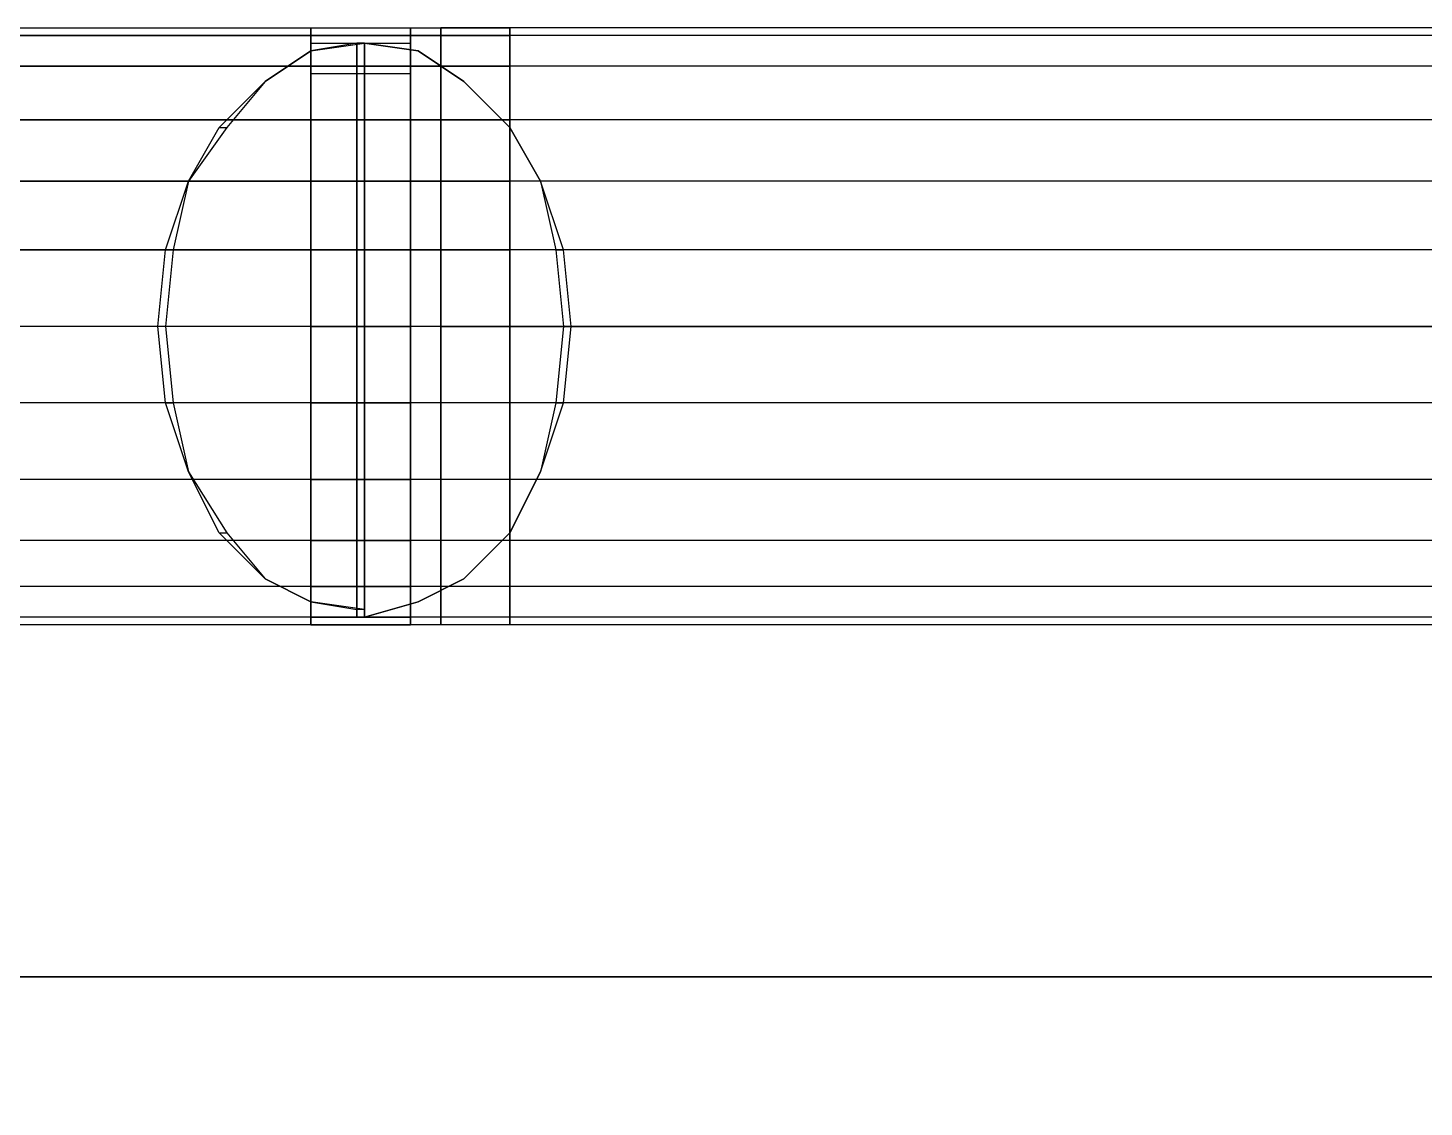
# Model space of a CAD drawing. Header units: metres. Extents: x 114 to 218, y 8 to 180.
# Drawn here: x 174.311 to 177.118, y 79.211 to 81.38 of the extents above; entities that cross this region are included whole.
import ezdxf

# ---------------------------------------------------------------- set-up
doc = ezdxf.new("R2010")
doc.units = ezdxf.units.M
doc.header["$MEASUREMENT"] = 0
for name, color, linetype in [('M-EA2S-Damp', 7, 'Continuous'), ('M-EA2S-Round', 7, 'Continuous'), ('S-3D-BEAM', 7, 'Continuous')]:
    doc.layers.add(name, color=color, linetype=linetype)

msp = doc.modelspace()

# ---------------------------------------------------------------- linework, layer by layer
at = {"layer": 'M-EA2S-Damp', "color": 1, "true_color": 0xff0000}
for points in [[(174.8799, 81.3488), (174.8799, 81.3796), (175.0799, 81.3796), (175.0799, 81.3488), (175.0799, 81.2873), (174.8799, 81.2873), (174.8799, 81.3488), (175.0799, 81.3488), (175.0799, 81.3796)], [(174.8799, 81.3796), (174.8799, 81.3488), (175.0799, 81.3488), (175.0799, 81.2873), (174.8799, 81.2873), (174.8799, 81.3488)], [(174.8799, 81.3642), (174.8799, 81.3796), (174.8799, 81.3642)], [(174.8799, 81.3796), (175.0799, 81.3796)], [(174.8799, 81.3796), (174.8799, 81.3796)], [(174.8799, 81.3796), (174.8799, 81.3796)], [(174.8799, 81.3027), (174.8799, 81.3642), (175.0799, 81.3642), (175.0799, 81.3027)], [(174.8799, 81.3642), (174.8799, 81.3027), (175.0799, 81.3027), (175.0799, 81.3642), (174.8799, 81.3642)], [(174.8799, 81.3642), (174.8799, 81.3642)], [(174.8799, 81.3642), (174.8799, 81.3642)], [(175.0799, 81.3642), (175.0799, 81.3796), (175.0799, 81.3642)], [(175.0799, 81.3796), (175.0799, 81.3796)], [(175.0799, 81.3796), (175.0799, 81.3796)], [(175.0799, 81.3642), (175.0799, 81.3642)], [(175.0799, 81.3642), (175.0799, 81.3642)], [(174.9876, 80.2105), (174.8799, 80.2259), (174.9722, 80.2105), (174.9722, 81.3488), (174.8799, 81.3334), (174.9876, 81.3488), (174.9876, 80.2105)], [(174.8799, 81.3488), (174.8799, 81.3488)], [(174.8799, 81.3488), (174.8799, 81.3488)], [(174.9722, 81.3488), (174.9722, 81.3488)], [(174.9722, 81.3488), (174.9722, 81.3488), (174.9722, 80.1952), (174.9722, 80.1952)], [(174.9876, 81.3488), (174.9722, 81.3488), (174.9876, 81.3488)], [(174.9722, 81.3488), (174.9722, 81.3488)], [(174.9722, 81.3488), (174.9722, 81.3488)], [(174.9722, 80.1952), (174.9722, 80.1952), (174.9722, 81.3488), (174.9722, 80.1952), (174.9722, 81.3488)], [(174.9722, 81.3488), (174.9876, 81.3488), (174.9876, 80.1952), (174.9876, 80.1952), (174.9876, 81.3488), (174.9876, 80.1952), (174.9876, 81.3488), (174.9876, 80.1952), (174.9876, 81.3488), (174.9876, 80.1952), (174.9722, 80.1952), (174.9722, 81.3488), (174.9722, 80.1952)], [(174.9722, 81.3488), (174.9722, 81.3488)], [(174.9722, 81.3488), (174.9722, 81.3488)], [(174.9722, 81.3488), (174.9722, 81.3488)], [(174.9722, 81.3488), (174.9722, 81.3488)], [(174.9722, 81.3488), (174.9722, 81.3488)], [(175.4029, 80.7797), (175.3875, 80.9335), (175.3414, 81.0719), (175.2798, 81.1796), (175.1876, 81.2719), (175.0953, 81.3334), (174.9876, 81.3488), (175.0953, 81.3334), (175.1876, 81.2719), (175.2798, 81.1796), (175.3414, 81.0719), (175.3721, 80.9335), (175.3875, 80.7797), (175.3721, 80.6259), (175.3414, 80.4874), (175.2798, 80.3644), (175.1876, 80.2721), (175.0953, 80.2259), (175.1876, 80.2721), (175.2798, 80.3644), (175.3414, 80.4874), (175.3875, 80.6259), (175.4029, 80.7797)], [(174.9876, 81.3488), (174.9876, 81.3488), (174.9876, 80.1952), (174.9876, 81.3488)], [(174.9876, 81.3488), (174.9876, 81.3488)], [(174.9876, 80.1952), (174.9876, 80.1952), (174.9876, 81.3488), (174.9876, 80.1952), (174.9876, 81.3488)], [(174.9876, 81.3488), (174.9876, 81.3488)], [(174.9876, 81.3488), (174.9876, 81.3488)], [(174.9876, 81.3488), (174.9876, 81.3488)], [(174.9876, 81.3488), (174.9876, 81.3488)], [(174.9876, 81.3488), (174.9876, 81.3488)], [(174.9876, 81.3488), (174.9876, 81.3488)], [(174.9876, 81.3488), (174.9876, 81.3488)], [(174.9876, 81.3488), (174.9876, 81.3488)], [(175.0799, 81.3488), (175.0799, 81.3488)], [(175.0799, 81.3488), (175.0799, 81.3488)], [(174.8799, 81.3334), (174.7876, 81.2719), (174.8799, 81.3334)], [(174.8799, 81.3334), (174.8799, 81.3334)], [(174.8799, 81.3334), (174.8799, 81.3334)], [(175.0953, 81.3334), (175.0953, 81.3334)], [(174.8799, 81.195), (174.8799, 81.3027), (175.0799, 81.3027), (175.0799, 81.195), (174.8799, 81.195)], [(174.8799, 81.3027), (174.8799, 81.195), (175.0799, 81.195), (175.0799, 81.3027)], [(174.8799, 81.3027), (174.8799, 81.3027)], [(174.8799, 81.3027), (174.8799, 81.3027)], [(175.0799, 81.2873), (175.0799, 81.195), (174.8799, 81.195), (174.8799, 81.2873)], [(174.8799, 81.2873), (174.8799, 81.195), (175.0799, 81.195), (175.0799, 81.2873)], [(174.8799, 81.2873), (174.8799, 81.2873)], [(174.8799, 81.2873), (174.8799, 81.2873)], [(175.0799, 81.3027), (175.0799, 81.3027)], [(175.0799, 81.3027), (175.0799, 81.3027)], [(175.0799, 81.2873), (175.0799, 81.2873)], [(175.0799, 81.2873), (175.0799, 81.2873)], [(174.5877, 80.7797), (174.5723, 80.7797), (174.5877, 80.9335), (174.6338, 81.0719), (174.6953, 81.1796), (174.7876, 81.2719)], [(174.7876, 81.2719), (174.7107, 81.1796), (174.6338, 81.0719), (174.603, 80.9335), (174.5877, 80.7797), (174.603, 80.6259), (174.6338, 80.4874), (174.7107, 80.3644), (174.7876, 80.2721), (174.6953, 80.3644), (174.6338, 80.4874), (174.5877, 80.6259), (174.5723, 80.7797)], [(174.7876, 81.2719), (174.7876, 81.2719)], [(175.1876, 81.2719), (175.1876, 81.2719)], [(175.1876, 81.2719), (175.1876, 81.2719)], [(175.1876, 81.2719), (175.1876, 81.2719)], [(174.6953, 81.1796), (174.7107, 81.1796)], [(174.6953, 81.1796), (174.6953, 81.1796)], [(174.7107, 81.1796), (174.7107, 81.1796)], [(174.8799, 81.195), (174.8799, 81.0719), (174.8799, 80.9335), (174.8799, 80.7797), (174.8799, 80.6259), (174.8799, 80.472), (174.8799, 80.349)], [(174.8799, 80.349), (174.8799, 80.472), (174.8799, 80.6259), (174.8799, 80.7797), (174.8799, 80.9335), (174.8799, 81.0719), (174.8799, 81.195)], [(174.8799, 80.6259), (174.8799, 80.472), (174.8799, 80.349), (174.8799, 80.472), (174.8799, 80.6259), (174.8799, 80.7797), (174.8799, 80.9335), (174.8799, 81.0719), (174.8799, 81.195), (174.8799, 81.0719), (174.8799, 80.9335), (174.8799, 80.7797), (174.8799, 80.6259)], [(174.8799, 81.195), (174.8799, 81.195)], [(174.8799, 81.195), (174.8799, 81.195)], [(174.8799, 81.195), (174.8799, 81.195)], [(174.8799, 81.195), (174.8799, 81.195)], [(175.0799, 80.6259), (175.0799, 80.7797), (175.0799, 80.9335), (175.0799, 81.0719), (175.0799, 81.195)], [(175.0799, 81.195), (175.0799, 81.0719), (175.0799, 80.9335), (175.0799, 80.7797), (175.0799, 80.6259), (175.0799, 80.472), (175.0799, 80.349)], [(175.0799, 80.349), (175.0799, 80.472), (175.0799, 80.6259), (175.0799, 80.7797), (175.0799, 80.9335), (175.0799, 81.0719), (175.0799, 81.195), (175.0799, 81.0719), (175.0799, 80.9335), (175.0799, 80.7797), (175.0799, 80.6259), (175.0799, 80.472), (175.0799, 80.349), (175.0799, 80.472), (175.0799, 80.6259)], [(175.0799, 81.195), (175.0799, 81.195)], [(175.0799, 81.195), (175.0799, 81.195)], [(175.0799, 81.195), (175.0799, 81.195)], [(175.0799, 81.195), (175.0799, 81.195)], [(175.2798, 81.1796), (175.2798, 81.1796)], [(175.2798, 81.1796), (175.2798, 81.1796)], [(174.6338, 81.0719), (174.6338, 81.0719)], [(174.6338, 81.0719), (174.6338, 81.0719)], [(174.8799, 81.0719), (175.0799, 81.0719)], [(174.8799, 81.0719), (175.0799, 81.0719)], [(174.8799, 81.0719), (175.0799, 81.0719)], [(174.8799, 81.0719), (175.0799, 81.0719)], [(174.8799, 81.0719), (174.8799, 81.0719)], [(174.8799, 81.0719), (174.8799, 81.0719)], [(174.8799, 81.0719), (174.8799, 81.0719)], [(175.0799, 81.0719), (175.0799, 81.0719)], [(175.0799, 81.0719), (175.0799, 81.0719)], [(175.0799, 81.0719), (175.0799, 81.0719)], [(175.3414, 81.0719), (175.3414, 81.0719)], [(175.3414, 81.0719), (175.3414, 81.0719)], [(174.5877, 80.9335), (174.603, 80.9335)], [(174.5877, 80.9335), (174.5877, 80.9335)], [(174.603, 80.9335), (174.603, 80.9335)], [(174.8799, 80.9335), (175.0799, 80.9335)], [(174.8799, 80.9335), (175.0799, 80.9335)], [(174.8799, 80.9335), (175.0799, 80.9335)], [(174.8799, 80.9335), (175.0799, 80.9335)], [(174.8799, 80.9335), (174.8799, 80.9335)], [(174.8799, 80.9335), (174.8799, 80.9335)], [(174.8799, 80.9335), (174.8799, 80.9335)], [(174.8799, 80.9335), (174.8799, 80.9335)], [(175.0799, 80.9335), (175.0799, 80.9335)], [(175.0799, 80.9335), (175.0799, 80.9335)], [(175.0799, 80.9335), (175.0799, 80.9335)], [(175.0799, 80.9335), (175.0799, 80.9335)], [(175.3721, 80.9335), (175.3875, 80.9335)], [(175.3721, 80.9335), (175.3721, 80.9335)], [(175.3875, 80.9335), (175.3875, 80.9335)], [(174.5723, 80.7797), (174.5723, 80.7797)], [(174.5877, 80.7797), (174.5877, 80.7797)], [(174.8799, 80.7797), (175.0799, 80.7797)], [(175.0799, 80.7797), (174.8799, 80.7797)], [(174.8799, 80.7797), (175.0799, 80.7797)], [(174.8799, 80.7797), (175.0799, 80.7797)], [(174.8799, 80.7797), (174.8799, 80.7797)], [(174.8799, 80.7797), (174.8799, 80.7797)], [(174.8799, 80.7797), (174.8799, 80.7797)], [(174.8799, 80.7797), (174.8799, 80.7797)], [(175.0799, 80.7797), (175.0799, 80.7797)], [(175.0799, 80.7797), (175.0799, 80.7797)], [(175.0799, 80.7797), (175.0799, 80.7797)], [(175.0799, 80.7797), (175.0799, 80.7797)], [(175.3875, 80.7797), (175.4029, 80.7797)], [(175.3875, 80.7797), (175.3875, 80.7797)], [(175.4029, 80.7797), (175.4029, 80.7797)], [(174.5877, 80.6259), (174.603, 80.6259)], [(174.5877, 80.6259), (174.5877, 80.6259)], [(174.603, 80.6259), (174.603, 80.6259)], [(175.0799, 80.6259), (174.8799, 80.6259)], [(175.0799, 80.6259), (174.8799, 80.6259)], [(174.8799, 80.6259), (175.0799, 80.6259)], [(174.8799, 80.6259), (175.0799, 80.6259)], [(174.8799, 80.6259), (174.8799, 80.6259)], [(174.8799, 80.6259), (174.8799, 80.6259)], [(174.8799, 80.6259), (174.8799, 80.6259)], [(174.8799, 80.6259), (174.8799, 80.6259)], [(175.0799, 80.6259), (175.0799, 80.6259)], [(175.0799, 80.6259), (175.0799, 80.6259)], [(175.0799, 80.6259), (175.0799, 80.6259)], [(175.0799, 80.6259), (175.0799, 80.6259)], [(175.3721, 80.6259), (175.3875, 80.6259)], [(175.3721, 80.6259), (175.3721, 80.6259)], [(175.3875, 80.6259), (175.3875, 80.6259)], [(174.6338, 80.4874), (174.6338, 80.4874)], [(174.6338, 80.4874), (174.6338, 80.4874)], [(175.0799, 80.472), (174.8799, 80.472)], [(175.0799, 80.472), (174.8799, 80.472)], [(174.8799, 80.472), (175.0799, 80.472)], [(174.8799, 80.472), (175.0799, 80.472)], [(174.8799, 80.472), (174.8799, 80.472)], [(174.8799, 80.472), (174.8799, 80.472)], [(174.8799, 80.472), (174.8799, 80.472)], [(175.0799, 80.472), (175.0799, 80.472)], [(175.0799, 80.472), (175.0799, 80.472)], [(175.0799, 80.472), (175.0799, 80.472)], [(175.3414, 80.4874), (175.3414, 80.4874)], [(175.3414, 80.4874), (175.3414, 80.4874)], [(174.6953, 80.3644), (174.7107, 80.3644)], [(174.6953, 80.3644), (174.6953, 80.3644)], [(174.7107, 80.3644), (174.7107, 80.3644)], [(175.2798, 80.3644), (175.2798, 80.3644)], [(175.2798, 80.3644), (175.2798, 80.3644)], [(174.8799, 80.1952), (174.8799, 80.2567), (175.0799, 80.2567), (175.0799, 80.349), (174.8799, 80.349), (174.8799, 80.2567)], [(175.0799, 80.2567), (175.0799, 80.349), (174.8799, 80.349), (174.8799, 80.2567)], [(174.8799, 80.2567), (174.8799, 80.349), (175.0799, 80.349), (175.0799, 80.2567)], [(174.8799, 80.349), (174.8799, 80.2567), (175.0799, 80.2567), (175.0799, 80.349), (174.8799, 80.349)], [(174.8799, 80.349), (174.8799, 80.349)], [(174.8799, 80.349), (174.8799, 80.349)], [(174.8799, 80.349), (174.8799, 80.349)], [(174.8799, 80.349), (174.8799, 80.349)], [(175.0799, 80.349), (175.0799, 80.349)], [(175.0799, 80.349), (175.0799, 80.349)], [(175.0799, 80.349), (175.0799, 80.349)], [(175.0799, 80.349), (175.0799, 80.349)], [(174.7876, 80.2721), (174.8799, 80.2259), (174.7876, 80.2721)], [(174.7876, 80.2721), (174.7876, 80.2721)], [(175.1876, 80.2721), (175.1876, 80.2721)], [(175.1876, 80.2721), (175.1876, 80.2721)], [(174.8799, 80.1952), (174.8799, 80.1798), (175.0799, 80.1798), (175.0799, 80.1952), (175.0799, 80.2567), (174.8799, 80.2567), (174.8799, 80.1952), (175.0799, 80.1952), (175.0799, 80.1798)], [(174.8799, 80.1798), (174.8799, 80.1952), (175.0799, 80.1952), (175.0799, 80.2567)], [(174.8799, 80.1952), (174.8799, 80.2567), (175.0799, 80.2567), (175.0799, 80.1952), (174.8799, 80.1952)], [(174.8799, 80.1952), (174.8799, 80.1798), (174.8799, 80.1952), (174.8799, 80.2567)], [(174.8799, 80.2567), (174.8799, 80.2567)], [(174.8799, 80.2567), (174.8799, 80.2567)], [(174.8799, 80.2567), (174.8799, 80.2567)], [(174.8799, 80.2567), (174.8799, 80.2567)], [(175.0799, 80.2567), (175.0799, 80.1952), (175.0799, 80.1798), (175.0799, 80.1952)], [(175.0799, 80.2567), (175.0799, 80.2567)], [(175.0799, 80.2567), (175.0799, 80.2567)], [(175.0799, 80.2567), (175.0799, 80.2567)], [(175.0799, 80.2567), (175.0799, 80.2567)], [(174.8799, 80.2259), (174.8799, 80.2259)], [(174.9876, 80.1952), (175.0953, 80.2259), (174.9876, 80.1952)], [(175.0953, 80.2259), (175.0953, 80.2259)], [(174.8799, 80.1952), (175.0799, 80.1952)], [(174.8799, 80.1952), (174.8799, 80.1952)], [(174.8799, 80.1952), (174.8799, 80.1952)], [(174.8799, 80.1952), (174.8799, 80.1952)], [(174.8799, 80.1952), (174.8799, 80.1952)], [(174.9722, 80.1952), (174.9722, 80.2105), (174.9722, 80.1952)], [(174.9722, 80.2105), (174.9722, 80.1952), (174.9876, 80.1952), (174.9876, 80.2105), (174.9722, 80.2105)], [(174.9722, 80.2105), (174.9722, 80.2105)], [(174.9722, 80.2105), (174.9722, 80.2105)], [(174.9722, 80.2105), (174.9722, 80.2105)], [(174.9722, 80.1952), (174.9722, 80.1952)], [(174.9722, 80.1952), (174.9722, 80.1952)], [(174.9722, 80.1952), (174.9722, 80.1952)], [(174.9722, 80.1952), (174.9722, 80.1952)], [(174.9876, 80.2105), (174.9876, 80.2105)], [(174.9876, 80.2105), (174.9876, 80.2105)], [(174.9876, 80.1952), (174.9876, 80.1952)], [(174.9876, 80.1952), (174.9876, 80.1952)], [(174.9876, 80.1952), (174.9876, 80.1952)], [(174.9876, 80.1952), (174.9876, 80.1952)], [(174.9876, 80.1952), (174.9876, 80.1952)], [(174.9876, 80.1952), (174.9876, 80.1952)], [(174.9876, 80.1952), (174.9876, 80.1952)], [(174.9876, 80.1952), (174.9876, 80.1952)], [(174.9876, 80.1952), (174.9876, 80.1952)], [(174.9876, 80.1952), (174.9876, 80.1952)], [(175.0799, 80.1952), (175.0799, 80.1952)], [(175.0799, 80.1952), (175.0799, 80.1952)], [(175.0799, 80.1952), (175.0799, 80.1952)], [(175.0799, 80.1952), (175.0799, 80.1952)], [(175.0799, 80.1798), (174.8799, 80.1798)], [(174.8799, 80.1798), (174.8799, 80.1798)], [(174.8799, 80.1798), (174.8799, 80.1798)], [(175.0799, 80.1798), (175.0799, 80.1798)], [(175.0799, 80.1798), (175.0799, 80.1798)]]:
    msp.add_lwpolyline(points, dxfattribs=at)
at = {"layer": 'M-EA2S-Round', "color": 40, "true_color": 0xffbf00}
for points in [[(174.0801, 81.3796), (175.2798, 81.3796), (175.2798, 81.3642), (174.0801, 81.3642), (174.0801, 81.3796)], [(174.0801, 81.3796), (174.0801, 81.3642), (175.2798, 81.3642), (175.2798, 81.3796)], [(175.2798, 81.3642), (175.2798, 81.3027), (174.0801, 81.3027), (174.0801, 81.3642)], [(174.0801, 81.3642), (174.0801, 81.3027), (175.2798, 81.3027), (175.2798, 81.3642)], [(177.541, 81.3796), (177.541, 81.3642), (175.1414, 81.3642), (175.1414, 81.3796)], [(177.541, 81.3642), (177.541, 81.3796), (175.1414, 81.3796), (175.1414, 81.3642)], [(175.1414, 81.3796), (175.1414, 81.3796)], [(177.541, 81.3642), (177.541, 81.3027), (175.1414, 81.3027), (175.1414, 81.3642)], [(177.541, 81.3027), (177.541, 81.3642), (175.1414, 81.3642), (175.1414, 81.3027)], [(175.1414, 81.3642), (175.1414, 81.3642)], [(175.1414, 81.3642), (175.1414, 81.3642)], [(175.2798, 81.3796), (175.2798, 81.3796)], [(175.2798, 81.3642), (175.2798, 81.3642)], [(175.2798, 81.3642), (175.2798, 81.3642)], [(175.2798, 81.3027), (175.2798, 81.195), (174.0801, 81.195), (174.0801, 81.3027)], [(174.0801, 81.3027), (174.0801, 81.195), (175.2798, 81.195), (175.2798, 81.3027)], [(177.541, 81.3027), (177.541, 81.195), (175.1414, 81.195), (175.1414, 81.3027)], [(177.541, 81.195), (177.541, 81.3027), (175.1414, 81.3027), (175.1414, 81.195)], [(175.1414, 81.3027), (175.1414, 81.3027)], [(175.1414, 81.3027), (175.1414, 81.3027)], [(175.2798, 81.3027), (175.2798, 81.3027)], [(175.2798, 81.3027), (175.2798, 81.3027)], [(175.2798, 81.195), (175.2798, 81.0719), (174.0801, 81.0719), (174.0801, 81.195)], [(174.0801, 81.195), (174.0801, 81.0719), (175.2798, 81.0719), (175.2798, 81.195)], [(177.541, 81.195), (177.541, 81.0719), (175.1414, 81.0719), (175.1414, 81.195)], [(177.541, 81.0719), (177.541, 81.195), (175.1414, 81.195), (175.1414, 81.0719)], [(175.1414, 81.195), (175.1414, 81.195)], [(175.1414, 81.195), (175.1414, 81.195)], [(175.2798, 81.195), (175.2798, 81.195)], [(175.2798, 81.195), (175.2798, 81.195)], [(175.2798, 81.0719), (175.2798, 80.9335), (174.0801, 80.9335), (174.0801, 81.0719)], [(174.0801, 81.0719), (174.0801, 80.9335), (175.2798, 80.9335), (175.2798, 81.0719)], [(177.541, 81.0719), (177.541, 80.9335), (175.1414, 80.9335), (175.1414, 81.0719)], [(177.541, 80.9335), (177.541, 81.0719), (175.1414, 81.0719), (175.1414, 80.9335)], [(175.1414, 81.0719), (175.1414, 81.0719)], [(175.1414, 81.0719), (175.1414, 81.0719)], [(175.2798, 81.0719), (175.2798, 81.0719)], [(175.2798, 81.0719), (175.2798, 81.0719)], [(175.2798, 80.9335), (175.2798, 80.7797), (174.0801, 80.7797), (174.0801, 80.9335)], [(177.541, 80.9335), (177.541, 80.7797), (175.1414, 80.7797), (175.1414, 80.9335)], [(177.541, 80.7797), (177.541, 80.9335), (175.1414, 80.9335), (175.1414, 80.7797), (177.541, 80.7797)], [(175.1414, 80.9335), (175.1414, 80.9335)], [(175.1414, 80.9335), (175.1414, 80.9335)], [(175.2798, 80.7797), (175.2798, 80.9335)], [(175.2798, 80.9335), (175.2798, 80.9335)], [(175.2798, 80.9335), (175.2798, 80.9335)], [(175.2798, 80.6259), (175.2798, 80.7797), (174.0801, 80.7797), (174.0801, 80.6259)], [(175.2798, 80.7797), (175.2798, 80.6259), (174.0801, 80.6259), (174.0801, 80.7797)], [(175.1414, 80.7797), (175.1414, 80.6259)], [(177.541, 80.7797), (177.541, 80.6259), (175.1414, 80.6259), (175.1414, 80.7797)], [(175.1414, 80.7797), (175.1414, 80.7797)], [(175.1414, 80.7797), (175.1414, 80.7797)], [(175.2798, 80.7797), (175.2798, 80.7797)], [(175.2798, 80.7797), (175.2798, 80.7797)], [(175.2798, 80.472), (175.2798, 80.6259), (174.0801, 80.6259), (174.0801, 80.472)], [(175.2798, 80.6259), (175.2798, 80.472), (174.0801, 80.472), (174.0801, 80.6259)], [(177.541, 80.472), (177.541, 80.6259), (175.1414, 80.6259), (175.1414, 80.472)], [(177.541, 80.6259), (177.541, 80.472), (175.1414, 80.472), (175.1414, 80.6259)], [(175.1414, 80.6259), (175.1414, 80.6259)], [(175.1414, 80.6259), (175.1414, 80.6259)], [(175.2798, 80.6259), (175.2798, 80.6259)], [(175.2798, 80.6259), (175.2798, 80.6259)], [(175.2798, 80.349), (175.2798, 80.472), (174.0801, 80.472), (174.0801, 80.349)], [(175.2798, 80.472), (175.2798, 80.349), (174.0801, 80.349), (174.0801, 80.472)], [(177.541, 80.349), (177.541, 80.472), (175.1414, 80.472), (175.1414, 80.349)], [(177.541, 80.472), (177.541, 80.349), (175.1414, 80.349), (175.1414, 80.472)], [(175.1414, 80.472), (175.1414, 80.472)], [(175.1414, 80.472), (175.1414, 80.472)], [(175.2798, 80.472), (175.2798, 80.472)], [(175.2798, 80.472), (175.2798, 80.472)], [(175.2798, 80.2567), (175.2798, 80.349), (174.0801, 80.349), (174.0801, 80.2567)], [(175.2798, 80.349), (175.2798, 80.2567), (174.0801, 80.2567), (174.0801, 80.349)], [(177.541, 80.2567), (177.541, 80.349), (175.1414, 80.349), (175.1414, 80.2567)], [(177.541, 80.349), (177.541, 80.2567), (175.1414, 80.2567), (175.1414, 80.349)], [(175.1414, 80.349), (175.1414, 80.349)], [(175.1414, 80.349), (175.1414, 80.349)], [(175.2798, 80.349), (175.2798, 80.349)], [(175.2798, 80.349), (175.2798, 80.349)], [(175.2798, 80.1952), (175.2798, 80.2567), (174.0801, 80.2567), (174.0801, 80.1952)], [(175.2798, 80.2567), (175.2798, 80.1952), (174.0801, 80.1952), (174.0801, 80.2567)], [(177.541, 80.1952), (177.541, 80.2567), (175.1414, 80.2567), (175.1414, 80.1952)], [(177.541, 80.2567), (177.541, 80.1952), (175.1414, 80.1952), (175.1414, 80.2567)], [(175.1414, 80.2567), (175.1414, 80.2567)], [(175.1414, 80.2567), (175.1414, 80.2567)], [(175.2798, 80.2567), (175.2798, 80.2567)], [(175.2798, 80.2567), (175.2798, 80.2567)], [(175.2798, 80.1798), (175.2798, 80.1952), (174.0801, 80.1952), (174.0801, 80.1798)], [(175.2798, 80.1952), (175.2798, 80.1798), (174.0801, 80.1798), (174.0801, 80.1952)], [(177.541, 80.1798), (177.541, 80.1952), (175.1414, 80.1952), (175.1414, 80.1798)], [(177.541, 80.1952), (177.541, 80.1798), (175.1414, 80.1798), (175.1414, 80.1952)], [(175.1414, 80.1952), (175.1414, 80.1952)], [(175.1414, 80.1952), (175.1414, 80.1952)], [(175.2798, 80.1952), (175.2798, 80.1952)], [(175.2798, 80.1952), (175.2798, 80.1952)], [(175.1414, 80.1798), (175.1414, 80.1798)], [(175.2798, 80.1798), (175.2798, 80.1798)]]:
    msp.add_lwpolyline(points, dxfattribs=at)
at = {"layer": 'S-3D-BEAM', "color": 4, "true_color": 0x00ffff}
for points in [[(201.7979, 79.4722), (167.1429, 79.4722), (201.7979, 79.4722)], [(167.1429, 78.2725), (167.1429, 79.4722), (167.1429, 79.4722), (201.7979, 79.4722), (201.7979, 78.2725), (167.1429, 78.2725)], [(167.1429, 79.4722), (167.1429, 78.2725), (167.1429, 78.2725), (201.7979, 78.2725), (201.7979, 79.4722), (167.1429, 79.4722)], [(201.7979, 79.4722), (167.1429, 79.4722), (201.7979, 79.4722)], [(167.1429, 78.8877), (167.1429, 79.4722), (167.1429, 79.4722), (201.7979, 79.4722), (201.7979, 78.8877), (167.1429, 78.8877)], [(167.1429, 78.8877), (167.1429, 79.4722), (167.1429, 78.8877), (167.1429, 78.8877), (201.7979, 78.8877), (201.7979, 79.4722), (167.1429, 79.4722), (167.1429, 79.4722), (167.1429, 78.2725), (167.1429, 78.8416)]]:
    msp.add_lwpolyline(points, dxfattribs=at)

doc.saveas('drawing.dxf')
